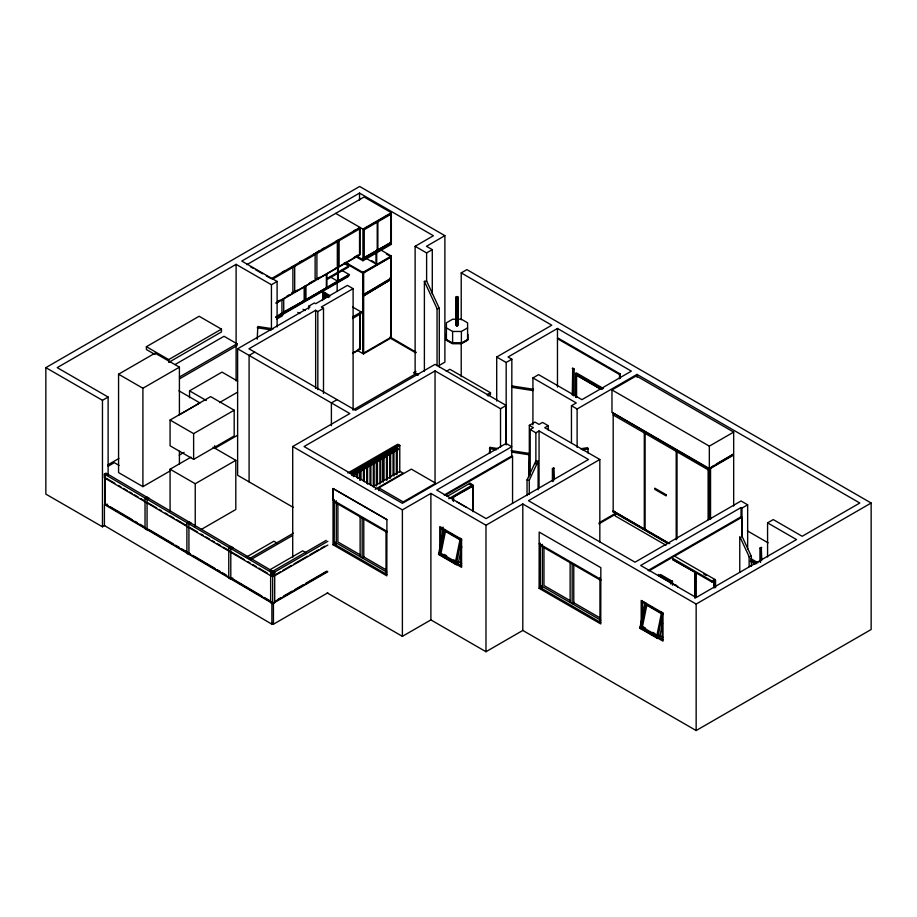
<?xml version="1.0" encoding="UTF-8"?>
<svg xmlns="http://www.w3.org/2000/svg" width="917" height="917" viewBox="0 0 917 917"><rect width="100%" height="100%" fill="white"/><g stroke="black" fill="none" stroke-linecap="round" stroke-linejoin="round"><path stroke-width="1.38" d="M443.473 530.083L438.498 554.395L456.253 564.643L458.133 564.138L461.732 546.589M439.713 555.094L444.963 529.441M445.593 530.725L440.974 553.306L456.288 562.144M460.288 538.279L455.038 563.944L456.918 563.439L458.133 564.138M456.253 564.643L461.503 538.99M662.533 623.101L659.495 637.957L657.615 638.461L639.86 628.214L645.109 602.561M641.075 628.913L646.325 603.26M646.955 604.544L642.336 627.125L656.48 635.286M656.4 637.762L661.65 612.109M657.615 638.461L662.59 614.161M257.219 339.164L257.815 326.475L273.346 328.882M489.391 452.918L489.987 447.358L498.412 448.665M528.731 477.539L529.315 453.445L511.056 450.625M527.046 495.627L527.046 479.935L535.872 460.907L538.096 461.251L538.096 489.77M529.258 494.538L529.258 480.279L538.096 461.251M104.721 525.487L102.463 526.805L45.85 494.114L45.85 367.637L359.659 186.46L444.883 235.669L444.883 362.146L438.75 365.688M277.106 326.945L277.106 281.473L271.432 284.74L236.105 264.348L57.198 367.637L108.126 397.038L108.126 475.201M418.576 374.766L415.126 372.772L415.126 246.295L433.409 235.738L359.533 193.086L241.779 261.07L277.106 281.473M246.833 264.681L364.083 196.983L391.341 212.721L391.341 244.346L362.949 260.749L355.509 256.451M155.065 354.535L146.388 349.515L146.388 346.706L199.127 316.262L221.444 329.146L221.444 331.954L168.705 362.41L168.705 359.602L221.444 329.146M282.115 272.292L284.522 270.893M299.527 262.239L301.922 260.852M316.927 252.186L319.334 250.8M321.741 249.413L324.137 248.026M353.561 231.038L355.968 229.651M271.18 278.745L360.026 227.45L360.026 254.8L276.097 303.252M272.475 279.215L292.901 267.409L292.901 293.176L276.074 302.885M293.509 265.701L294.689 266.389L315.127 254.582L315.127 280.35L294.689 292.145L293.509 291.468M315.735 252.874L316.904 253.562L337.33 241.767L337.33 267.523L316.904 279.318L315.735 278.642M339.107 240.735L359.544 228.941L359.544 254.697L339.107 266.492L337.937 265.815L337.937 240.059L339.107 240.735L339.107 266.492M335.679 213.374L362.949 229.112L391.341 212.721M364.702 228.574L376.509 221.765L377.231 222.178L377.231 250.616L364.244 258.113L363.522 257.7M363.522 229.261L364.244 229.674L377.231 222.178M390.86 214.314L390.138 213.89L377.151 221.387L377.873 221.811L390.86 214.314L390.86 242.753L377.873 250.249L377.151 249.825M169.679 471.178L142.903 486.64L118.568 472.587L118.568 374.205L155.076 353.125L179.411 367.178L179.411 414.232M45.85 367.637L102.463 400.316L108.126 397.038M277.507 301.601L279.857 300.249M286.906 296.18L289.256 294.815M293.302 292.477L297.372 290.139M309.27 283.25L312.961 281.118M317.225 278.665L317.626 279.364L317.225 278.665L319.575 277.312M353.503 257.711L355.956 256.301M175.044 364.553L224.035 336.275L237.01 343.772L237.01 345.64L179.457 378.87M348.586 266.033L327.358 278.298L327.358 279.33L348.586 267.065L348.586 266.033L344.941 263.924M363.361 257.986L390.539 242.753L363.361 258.445M391.341 243.314L362.949 259.706L356.747 256.13M118.568 374.205L142.903 388.258L179.411 367.178M326.865 287.33L349.079 274.515L349.079 275.547L276.269 317.58M276.04 316.881L280.74 314.164L276.04 317.351M283.731 311.963L302.954 301.338L283.731 312.422M306.358 299.848L325.157 288.523L305.946 299.607M275.937 317.213L347.772 275.822L347.772 276.854L276.521 317.993M276.521 317.706L282.539 314.233L282.539 315.735L276.521 319.208M322.704 299.767L322.704 292.798L323.93 292.087L329.696 295.515M179.457 377.002L237.01 343.772M323.919 299.08L323.919 293.497L325.145 292.787L325.145 298.369M366.204 258.353L375.97 263.993L376.704 263.569L376.704 251.866M345.594 262.434L362.949 272.452L391.341 256.061L391.341 256.898L362.949 273.3L344.356 262.56M363.441 353.916L363.441 272.636L390.86 256.806L390.86 338.075L363.441 353.916L357.24 350.328M308.662 309.075L308.662 306.244L314.336 302.965L315.654 303.722L347.428 285.382L353.102 288.66L353.102 409.452M293.314 507.422L237.618 475.258L237.618 348.781L309.98 307L308.662 306.244M323.506 393.531L323.506 308.261L317.832 311.539L315.654 310.278L248.954 348.781L355.498 410.289L435.048 364.358L506.195 405.44L506.195 443.805M353.102 288.66L321.328 307L323.506 308.261M444.883 235.669L426.474 246.295L432.285 249.642L432.285 293.704M254.766 352.128L249.092 355.406L249.092 481.895M415.126 246.295L426.611 252.92L432.285 249.642M189.544 397.795L189.544 390.848L222.006 372.107L237.572 381.094M390.046 256.439L390.78 256.863L390.78 278.951L363.189 294.884L390.78 278.298M363.522 353.16L363.522 295.159L390.78 279.421L390.78 337.422L363.522 353.16L362.788 352.736L362.788 294.735M170.081 420.043L210.658 396.625L234.19 410.208L234.19 435.965L193.625 459.394L170.081 445.8L170.081 420.043L193.625 433.626L234.19 410.208M179.239 414.874L199.94 402.93L178.918 390.791M352.609 316.984L361.241 311.998L361.241 313.408L352.472 318.566M107.782 464.908L118.889 458.5M108.16 466.226L114.304 462.672L119.072 465.423M219.507 402.586L237.537 392.178M107.22 473.596L105.191 474.765L105.191 505.221L107.22 504.052M461.217 319.804L461.217 272.899L466.891 269.621L871.15 503.02L871.15 629.509L696.152 730.54L522.805 630.449L485.987 651.712L430.887 619.903L402.391 636.352L327.22 592.944M352.472 353.228L359.796 348.999L359.796 314.336L359.063 313.912M352.621 353.515L360.026 349.239L360.026 312.697M179.239 455.164L184.111 452.356M455.703 297.234L456.998 296.478L458.294 297.234L458.294 325.34L456.998 326.085L455.703 325.34L455.703 297.234L456.998 297.979L458.294 297.234M170.081 511.388L170.081 469.217L190.988 457.159M237.537 435.277L214.693 448.459L214.693 445.685M145.035 498.252L147.064 497.083L149.093 498.252L147.064 499.421L145.035 498.252L145.035 528.708L147.064 529.877L147.064 499.421M337.066 399.652L331.392 402.93L331.392 425.671M170.081 469.217L195.241 483.74L235.807 460.323L235.807 509.508L201.385 529.384M446.407 327.885L452.608 331.461L461.389 331.461L467.59 327.885M461.389 343.176L467.59 339.588L467.59 322.818L461.389 319.231L452.608 319.231L446.407 322.818L446.407 339.588L452.608 343.176L461.389 343.176L461.389 331.461M446.086 339.577L452.471 343.256L461.515 343.256L467.911 339.577M446.086 334.35L446.086 340.035L452.471 343.726L461.515 343.726L467.911 340.035L467.911 334.35M415.94 371.362L413.487 372.772L417.785 375.259M352.907 410.094L415.516 373.941M292.706 557.387L292.706 446.533L349.824 413.567L237.618 348.781M506.195 405.44L500.522 408.718L435.048 370.915L304.054 446.545L402.391 503.318L506.069 443.461L511.743 446.728L436.687 490.068L486.113 518.598L588.485 459.497L539.058 430.967L535.872 432.801L530.198 429.523L530.198 475.006M446.304 371.339L449.892 369.264L490.48 392.694L490.48 394.562L488.073 395.938M186.896 522.908L188.925 521.739L190.954 522.908L188.925 524.088L186.896 522.908L186.896 553.364L188.925 554.533L188.925 524.088M496.705 401.061L496.705 357.011L551.793 325.203L461.217 272.899M532.926 424.823L532.926 377.919L538.6 374.64L581.928 399.663L631.354 371.133L557.467 328.469L508.052 357.011L511.846 359.2L511.743 456.677M496.705 357.011L506.173 362.467L511.846 359.2M347.841 473.023L397.749 444.218L399.778 445.387L399.778 472.255M359.98 480.267L359.98 467.544L362.41 466.134L363.419 466.719L363.419 480.863M376.44 484.91L376.44 458.03L378.881 456.632L379.89 457.216L379.89 484.084M383.031 481.104L383.031 454.236L385.461 452.826L386.47 453.411L386.47 480.279M486.881 394.768L490.48 392.694M351.096 473.493L399.778 445.387M353.538 472.427L351.108 473.825L350.099 473.252L352.529 471.842L353.538 472.427L353.538 476.668M356.839 470.524L355.83 469.94L353.389 471.338L354.409 471.923L356.839 470.524L356.839 477.597M360.117 468.621L359.109 468.037L356.679 469.447L357.687 470.031L360.117 468.621L360.117 479.935M359.98 467.544L360.989 468.128L363.419 466.719M366.72 464.816L365.711 464.231L363.27 465.641L364.278 466.226L366.72 464.816L366.72 483.202M370.01 462.925L368.989 462.34L366.559 463.738L367.568 464.323L370.01 462.925L370.01 484.13M373.299 461.01L372.291 460.437L369.86 461.836L370.869 462.42L373.299 461.01L373.299 486.468M376.589 459.119L375.58 458.534L373.15 459.944L374.159 460.517L376.589 459.119L376.589 485.987M376.44 458.03L377.46 458.615L379.89 457.216M383.18 455.313L382.171 454.729L379.73 456.139L380.738 456.723L383.18 455.313L383.18 482.182M383.031 454.236L384.04 454.821L386.47 453.411M389.771 451.508L388.762 450.923L386.332 452.333L387.341 452.918L389.771 451.508L389.771 478.376M393.061 449.605L392.052 449.032L389.61 450.43L390.619 451.015L393.061 449.605L393.061 475.063M396.35 447.702L395.342 447.129L392.912 448.528L393.92 449.112L396.35 447.702L396.35 474.57M397.21 447.209L399.652 445.8L398.643 445.215L396.201 446.625L397.21 447.209L397.21 474.078M352.105 474.307L397.141 448.298L397.955 448.768L397.955 449.708L352.919 475.717M351.692 475.476L397.955 448.768M228.769 547.575L230.797 546.394L232.826 547.575L230.797 548.744L228.769 547.575L228.769 578.019L230.797 579.189L232.826 578.019M572.265 395.101L572.747 368.118L573.962 368.817L573.962 395.525M245.882 557.387L273.874 541.213L277.415 543.265M572.265 368.393L573.962 368.817M373.208 486.721L399.984 471.269L403.216 473.138L375.225 489.3M249.321 558.682L293.463 533.19M250.868 559.576L292.557 535.494M575.624 397.279L575.624 373.379L576.392 372.932L603.329 388.487M378.859 487.867L411.32 469.126L435.667 483.179L403.205 501.92L378.859 487.867L378.859 490.664M575.773 397.027L575.773 374.125L576.38 373.781M576.461 374.388L575.773 374.778L600.52 389.06M577.183 374.893L576.575 375.236L576.575 397.485M269.839 569.812L302.69 550.842L306.14 552.825M270.641 572.231L272.67 571.062L274.699 572.231L274.699 602.675L272.67 603.844L270.641 602.675L270.641 572.231L272.67 573.4L274.699 572.231M326.223 540.365L271.856 571.761L273.472 572.701L327.85 541.305M529.315 475.075L529.315 425.339L534.989 422.061L539.058 424.411L542.543 422.405L548.217 425.671L548.217 429.935M620.328 374.033L558.293 338.224L557.479 338.694L619.514 374.503L620.328 374.033L620.328 378.308M274.149 575.406L280.327 571.83M282.791 570.408L291.446 565.411M293.921 563.989L307.504 556.138M309.98 554.716L318.635 549.719M321.099 548.297L324.813 546.154M327.85 545.053L273.472 576.449L273.472 572.701M530.198 429.523L533.385 427.689L529.315 425.339M571.451 442.67L571.451 405.715L576.254 402.941L532.926 377.919M386.836 519.618L333.031 488.555L333.031 544.767L335.301 543.46M292.706 446.533L402.391 509.863L430.887 493.415L485.987 525.223L522.805 503.972L696.152 604.051L871.15 503.02M548.217 425.671L544.732 427.689L599.833 459.497L599.833 541.924M571.451 405.715L577.114 408.993L637.028 374.4L859.802 503.02L802.18 536.285L773.249 519.584L767.575 522.862L767.575 556.963M611.971 389.931L636.306 375.878L733.669 432.09L733.669 454.488L709.334 468.53L611.971 412.318L611.971 389.931L709.334 446.143L733.669 432.09M444.241 494.985L511.743 456.013L512.557 456.483L512.557 503.422M445.054 495.455L512.557 456.483M447.129 496.418L469.962 483.225L472.748 484.841L472.748 511.445M448.711 498.722L472.748 484.841M451.118 498.367L472.748 485.872M453.537 501.473L453.537 497.209L452.31 497.541L473.08 486.067L473.08 511.64M277.37 599.684L281.072 597.54M283.548 596.119L292.191 591.121M294.666 589.7L303.309 584.702M305.785 583.269L326.796 571.142M274.149 602.102L327.277 571.429M327.805 571.738L273.438 603.122L273.438 624.202L271.89 623.308M364.324 556.596L362.158 557.845L362.158 518.025M614.401 414.266L613.186 414.977L644.296 432.939L645.511 432.228M273.438 624.202L327.805 592.818M552.412 481.299L552.412 468.656L553.627 467.957L554.12 479.476M552.412 468.656L554.12 468.232M599.833 459.497L528.467 500.693L635.011 562.201L741.039 500.98L747.653 504.808L747.653 548.859M667.828 543.506L645.109 530.381L645.109 433.409L646.325 432.698M645.109 433.409L676.207 451.359L677.422 450.66M677.021 538.818L677.021 451.829L678.236 451.13M613.186 413.601L613.186 511.95L614.401 511.25M599.122 522.77L616.235 512.89M598.939 523.825L616.144 513.887M713.804 465.492L708.933 468.954L733.268 454.247L716.234 464.082M677.021 451.829L708.119 469.779L709.334 469.08L709.334 518.999M539.104 588.336L539.185 532.078L600.841 567.669L600.761 623.938L539.104 588.336L541.374 587.029M645.109 530.381L646.325 529.682M574.329 602.423L572.162 603.673L572.162 563.863M747.653 504.808L741.979 508.087L741.039 507.537L640.685 565.48L696.152 597.506L796.506 539.563L767.575 522.862M648.113 570.466L741.039 516.81L741.853 517.28L741.853 537.202M648.927 570.936L741.853 517.28M671.508 580.839L670.533 581.401L670.533 583.911M672.482 585.172L672.482 581.401L671.519 581.963L658.452 574.42M694.696 597.884L695.017 572.116L695.923 572.632L695.923 596.784M672.505 559.645L695.35 572.449L695.35 598.022M694.696 572.311L695.923 572.632M760.078 562.052L760.078 547.999L761.293 547.289L761.775 560.218M760.078 547.999L761.775 547.575M672.906 558.464L712.016 581.034L714.813 579.418L714.813 580.45L712.016 582.066L672.837 559.45M713.77 587.648L713.77 580.553L714.652 580.037L715.547 580.553L715.547 587.659M713.77 580.553L715.547 580.553M104.366 474.066L106.005 473.138L273.484 571.761L271.845 572.689L104.366 474.066L104.366 477.814L271.845 576.438L271.845 572.689M104.939 477.482L104.939 504.19L107.897 505.359M271.89 603.122L104.412 504.488L104.412 525.567L271.89 624.202L273.449 623.319M458.454 562.602L456.574 563.107L438.819 552.848M639.86 628.214L641.74 627.709M659.816 636.421L657.936 636.925L640.181 626.678M424.388 371.19L424.388 281.37L426.611 281.026L439.277 308.318L439.277 366.777M424.388 281.37L437.054 308.662L439.277 308.318M580.644 448.768L587.694 447.679L588.29 453.227M582.65 449.823L588.29 448.952M739.767 536.537L749.132 556.722L751.355 556.378L751.355 566.351M257.219 327.759L271.34 329.948M533.522 389.289L512.431 386.023L511.846 387.306L532.926 390.562M489.391 448.642L496.418 449.731M511.869 452.115L528.731 454.729M527.046 479.935L529.258 480.279M390.138 242.329L390.86 242.753M358.375 228.264L359.544 228.941M380.188 249.619L391.341 256.061M386.389 254.043L391.341 256.898M376.509 250.203L377.231 250.616M575.624 373.379L602.561 388.934M575.773 374.125L601.758 389.129M575.853 374.744L600.589 389.026M371.821 260.749L374.262 262.159M336.149 241.091L337.33 241.767M357.389 255.132L358.409 255.728M390.046 277.874L390.78 278.401M390.046 278.539L390.78 278.951M390.046 278.997L390.78 279.421M709.334 469.08L612.384 412.558M346.087 262.617L348.563 264.05M313.946 253.906L315.127 254.582M341.766 270.297L349.079 274.515M336.035 267.81L336.035 268.28M346.764 276.269L347.772 276.854M363.189 294.323L362.467 293.898L363.522 295.159M330.303 276.923L337.605 281.141L337.605 267.397M291.732 266.732L292.901 267.409M313.82 280.636L313.82 281.095M747.412 530.886L768.102 542.841M325.638 287.674L326.372 288.098L326.372 274.252M352.724 307.08L361.241 311.998M322.704 292.798L329.799 296.787M328.641 297.532L324.01 294.85L324.01 293.451M390.046 337.009L416.169 352.266M389.771 337.823L415.791 352.85M250.49 266.79L252.92 268.2M255.362 269.598L262.663 273.816M266.308 275.925L269.965 278.034M291.732 292.5L292.901 293.176M750.656 558.522L757.958 562.74M303.435 300.489L304.169 300.914L304.169 287.067M750.656 560.172L756.743 563.68M302.954 301.808L302.541 301.108M750.255 561.342L755.127 564.15M303.057 309.327L305.166 310.542M297.796 312.365L299.905 313.591M359.063 348.575L359.796 348.999M282.998 312.284L283.731 312.708L283.731 298.873M281.221 313.316L281.955 313.74L281.955 299.893M280.74 314.634L280.327 313.935M669.777 543.643L613.06 510.907L668.539 543.494M613.186 511.48L639.069 526.427M641.533 527.848L668.642 543.506M613.186 511.95L644.296 529.911L644.296 432.939M665.994 545.248L615.227 515.939L615.227 512.19M675.714 556.837L714.813 579.418M703.82 574.099L706.262 575.509M660.561 574.523L672.482 581.401M658.452 575.498L671.038 582.765L672.001 581.126L672.001 582.203M473.08 486.067L469.962 484.268L469.962 483.225M397.141 449.238L397.955 449.708M650.485 606.584L652.847 607.948M655.208 609.312L657.558 610.665M642.404 602.068L663.002 613.966M644.8 604.097L662.555 614.344M539.185 543.792L600.841 579.384M540.319 545.477L600.738 580.358M452.872 497.358L453.204 500.384M456.597 501.737L464.598 506.356M465.251 506.734L466.226 507.296M659.369 635.286L663.002 637.384M643.241 626.85L645.614 628.214M652.709 632.317L655.082 633.681M659.369 637.624L663.002 639.734M658.28 637.258L659.495 637.957M146.388 346.706L168.705 359.602M570.546 600.876L543.964 585.527L543.964 547.128M600.36 618.081L573.778 602.744L573.778 564.345M451.485 534.13L453.846 535.494M456.196 536.846L458.557 538.21M540.319 585.298L600.738 620.179M441.043 528.249L461.641 540.147M443.438 530.278L461.194 540.526M600.738 622.517L540.319 587.637L540.319 543.128M189.544 390.848L206.314 400.523M458.007 561.468L461.641 563.565M444.241 554.395L446.613 555.759M453.72 559.863L456.081 561.227M458.007 563.806L461.641 565.904M439.759 554.751L461.572 567.348L461.572 539.242L439.759 526.645L439.759 549.134M386.917 531.287L333.112 500.223L333.112 488.509L386.917 519.572L386.836 575.83L333.031 544.767M334.247 501.908L386.825 532.273M213.053 447.175L235.807 460.323M360.564 555.049L337.892 541.958L337.892 503.571M386.447 569.996L363.785 556.906L363.785 518.518M334.247 541.729L386.825 572.082M386.825 574.432L334.247 544.068L334.247 499.57M106.177 478.215L114.797 483.282M118.488 485.46L120.952 486.916M123.417 488.36L127.108 490.538M129.572 491.993L132.037 493.438M134.501 494.893L138.192 497.071M140.656 498.516L144.347 500.693M148.05 502.871L156.669 507.949M159.122 509.393L161.587 510.849M165.289 513.016L167.742 514.471M170.207 515.916L173.909 518.094M176.362 519.549L186.22 525.349M189.911 527.527L197.304 531.871M200.995 534.049L203.459 535.505M205.924 536.949L209.615 539.127M212.079 540.583L214.544 542.027M217.008 543.483L220.699 545.661M223.163 547.105L229.319 550.727M231.783 552.183L244.094 559.439M247.796 561.605L250.249 563.061M252.714 564.517L256.416 566.683M258.869 568.139L267.489 573.217M110.361 506.814L132.529 519.859M134.994 521.314L137.458 522.759M139.911 524.215L143.614 526.392M148.531 529.292L173.164 543.792M175.628 545.248L179.319 547.426M181.784 548.87L190.404 553.948M192.868 555.404L215.036 568.448M217.501 569.904L219.954 571.348M222.418 572.804L226.121 574.982M231.038 577.882L261.826 596.016M264.291 597.46L270.446 601.093M104.939 504.19L271.191 602.091M741.979 536.193L751.355 556.378M760.56 548.274L760.56 562.327M749.132 556.722L749.132 566.695M741.979 508.087L741.979 536.502M741.039 507.537L741.039 517.486M739.767 537.958L739.767 572.174M733.669 506.115L733.669 455.038L710.549 468.392L710.549 519.469M714.664 581.069L714.664 586.742M714.32 580.736L714.32 587.843M712.016 581.034L712.016 582.066M709.334 446.143L709.334 468.53M708.119 469.779L708.119 519.698M696.152 604.051L696.152 730.54M695.625 572.793L695.59 596.978M695.017 572.644L695.017 596.795M676.207 451.359L676.207 539.781M662.189 612.556L662.189 639.252M644.433 602.309L644.433 607.925M642.404 601.128L642.404 616.591M637.028 374.4L637.028 377.242M619.514 374.503L619.514 378.778M599.947 577.561L599.947 622.058M577.114 408.993L577.114 447.358M573.48 369.104L573.48 395.8M570.133 562.683L570.133 602.503M557.467 328.469L557.479 387.054M553.627 467.957L553.627 480.6M552.905 468.931L552.905 481.585M542.348 544.308L542.348 588.806M539.058 430.967L539.058 487.81M535.872 432.801L535.872 464.071M522.805 503.972L522.805 630.449M506.173 362.467L506.173 444.894M500.522 408.718L500.522 447.083M489.987 447.358L489.987 453.067M485.987 525.223L485.987 651.712M461.217 343.955L461.217 376.646M460.827 538.737L460.827 565.434M456.998 297.979L456.998 326.085M452.608 331.461L452.608 343.176M452.643 497.725L452.643 500.567M443.071 527.08L443.071 535.505M441.043 527.309L441.043 544.182M437.054 308.662L437.054 365.7M435.048 370.915L435.048 483.179M430.887 493.415L430.887 619.903M426.611 252.92L426.611 281.347M402.391 509.863L402.391 636.352M393.92 449.112L393.92 475.98M390.619 451.015L390.619 477.883M387.341 452.918L387.341 479.786M386.023 530.851L386.023 573.962M384.04 454.821L384.04 480.267M380.738 456.723L380.738 482.17M377.873 221.811L377.873 250.249M377.46 458.615L377.46 484.073M375.97 252.29L375.97 263.993M374.159 460.517L374.159 485.976M370.869 462.42L370.869 485.047M367.568 464.323L367.568 484.119M364.278 466.226L364.278 481.78M364.244 229.674L364.244 258.113M363.522 272.601L363.522 294.036L362.788 293.612L362.788 272.177M362.949 229.112L362.949 260.749M362.949 272.452L362.949 273.3M360.989 468.128L360.989 479.442M360.129 516.856L360.129 556.676M359.533 193.086L359.533 200.193M357.687 470.031L357.687 478.514M354.409 471.923L354.409 476.164M338.339 266.985L338.339 280.728M337.158 281.725L337.158 291.377M336.275 500.739L336.275 545.248M326.865 274.263L326.865 288.362M322.509 299.125L322.509 300.535M317.832 311.539L317.832 389.702M316.904 253.562L316.904 279.318M315.654 310.278L315.654 388.441M305.957 286.047L305.957 299.882L305.223 299.458L305.223 285.623M294.689 266.389L294.689 292.145M272.67 573.4L272.67 603.844M271.89 602.228L271.89 624.202M271.432 284.74L271.432 328.802M236.105 264.348L236.105 380.876M230.797 548.744L230.797 579.189M195.241 483.74L195.241 527.309M193.625 433.626L193.625 459.394M179.411 451.302L179.411 464.14M142.903 388.258L142.903 486.64M102.463 400.316L102.463 526.805M672.344 584.072A6.35 3.668 0 0 1 677.778 587.201M390.539 279.651L363.762 295.767L390.539 279.651M470.123 483.832L469.229 484.359L471.017 484.359L470.123 483.832M358.65 255.213L358.65 255.213M339.84 266.079L339.84 266.079M666.132 494.733L654.784 488.176L654.784 489.346L666.132 495.902L666.132 494.733M295.423 291.721L295.423 291.721M292.007 293.692L292.007 293.692M663.002 613.026L641.189 600.429L641.189 628.535L663.002 641.132L663.002 613.026"/></g></svg>
